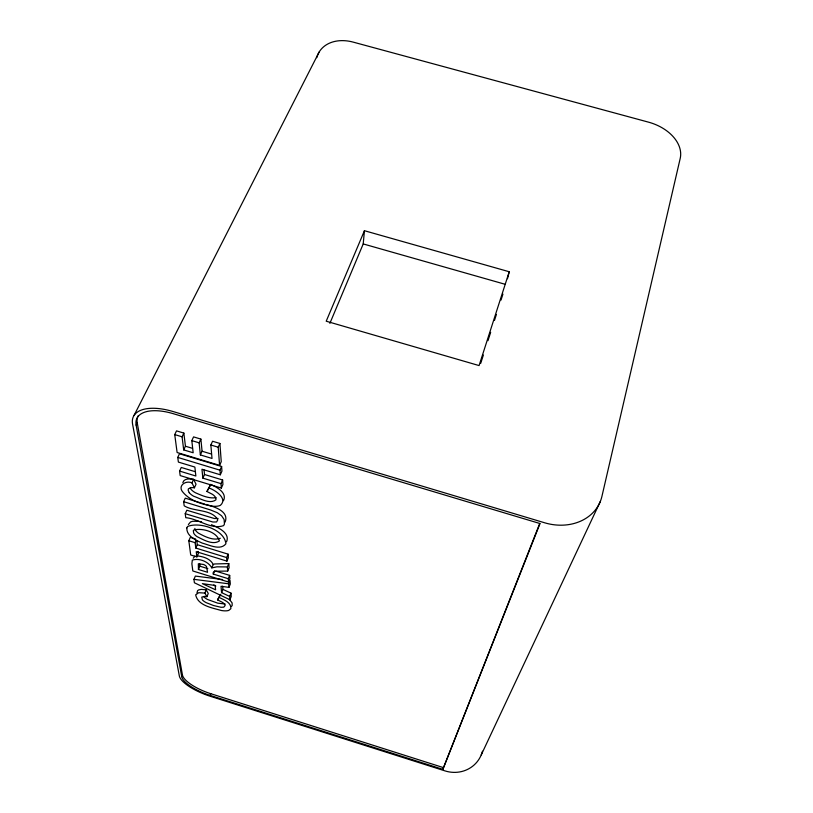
<?xml version="1.0" encoding="UTF-8"?>
<svg xmlns="http://www.w3.org/2000/svg" width="813" height="813" viewBox="0 0 813 813"><rect width="100%" height="100%" fill="white"/><g stroke="black" fill="none" stroke-linecap="round" stroke-linejoin="round"><path stroke-width="1.22" d="M196.98 592.941L197.579 590.665L198.596 589.933L201.268 589.364L206.268 589.862L208.26 593.48L206.898 596.691L204.561 596.366L201.776 597.108L202.407 599.882A8.232 3.11 21.7 0 0 206.207 602.667L213.504 605.512L221.045 607.301L223.768 607.179L225.13 605.543A7.368 2.795 21.5 0 0 222.142 602.169L217.528 599.892L220.11 595.106M329.885 323.35L363.218 243.93L364.437 230.709L509.243 271.755L507.475 278.727M138.251 415.697A43.374 20.457 24.7 0 0 137.255 422.994L136.147 425.189L181.736 676.67A28.821 9.319 20.8 0 0 210.12 695.379L442.861 769.352L539.741 523.45M509.243 271.755L479.081 365.576L326.216 321.206L364.437 230.709M480.686 363.381L483.379 355.017M487.973 340.677L490.666 332.314M494.497 320.373L496.418 314.397M501.021 300.068L502.932 294.093M193.27 558.216L195.008 556.092M442.861 769.352L540.025 523.552L173.189 413.665A43.424 20.406 24.6 0 0 136.147 425.189M210.12 695.379L210.791 693.702A28.79 9.35 20.8 0 1 182.447 674.983L137.255 422.994M222.61 579.547L195.354 576.082L193.941 579.334L194.398 582.769L229.896 599.74L229.642 596.407L230.983 593.144L222.945 589.384L222.671 586.193M229.896 599.74L231.227 596.488L230.983 593.144M182.834 482.566C184.175 478.085 190.039 478.786 193.596 479.294L196.035 484.233L194.398 487.81L191.644 487.546L188.403 488.816L188.149 490.259L189.216 492.648M228.941 587.362L230.313 584.069L230.049 580.502L228.677 583.805L228.941 587.362L221.014 586.275L221.583 592.636L229.642 596.407M211.817 567.87L213.24 564.537L214.591 563.968L228.788 563.572L227.376 566.935L216.908 566.824L211.817 567.87C208.352 561.498 199.022 557.83 192.325 560.127L191.878 563.826L192.833 570.98L228.534 582.037L229.916 578.734L229.662 575.391L215.841 571.112M217.528 599.892L220.73 594.313M221.583 592.636L222.945 589.384M228.534 582.037L228.28 578.714L229.662 575.391M181.736 676.67L182.447 674.983M228.28 578.714L213.28 574.069L213.209 572.403L214.845 571.244L227.701 571.061L229.103 567.718L228.788 563.572M195.587 538.968L190.333 537.352L188.819 540.747L190.709 554.984L196.888 556.885L196.248 551.661L226.939 561.122L226.664 557.566L228.097 554.161L197.295 544.68L196.776 540.371M226.939 561.122L228.362 557.738L228.097 554.161M206.898 596.691L204.896 593.084L206.268 589.862M213.28 574.069L214.683 570.756M198.443 569.476L198.342 563.765L203.596 564.486A4.197 1.677 22.2 0 1 206.492 566.57L207.549 572.291L198.443 569.476L199.876 566.173L199.561 563.511M196.888 556.885L198.362 553.541L198.108 551.448M195.191 471.682L181.269 467.465L179.582 471.073L180.171 475.575L221.339 488.074L222.935 484.436L222.61 479.985L204.51 474.507L204.063 470.036M226.664 557.566L195.801 548.053L197.295 544.68M221.339 488.074L220.994 483.633L222.61 479.985M195.801 548.053L195.14 542.688L196.146 540.432M220.994 483.633L202.854 478.135L201.949 469.223L220.313 474.782L221.949 471.103L221.614 466.489L179.49 453.766L177.762 457.414L178.382 462.089L194.866 467.069L195.852 476.012L179.582 471.073M189.216 492.648A9.766 4.319 23.3 0 0 193.748 496.265C200.293 498.481 209.581 504.538 215.892 499.863L216.004 498.826A8.75 3.882 23.1 0 0 212.437 494.324L206.959 491.489L210.709 484.426C216.665 487.089 227.488 492.739 223.473 500.717M219.591 465.351L221.248 461.652L219.906 443.461L212.569 441.256L210.852 445.006L212.01 458.441L200.364 454.924L199.134 442.831L200.872 439.091L193.565 436.896L191.817 440.626L193.159 452.76L183.697 449.904L182.082 436.805L183.85 433.085L176.523 430.88L174.734 434.589L177.112 452.516L219.591 465.351L218.209 447.221L219.906 443.461M220.313 474.782L219.967 470.178L221.614 466.489M206.959 491.489L210.709 484.426M202.854 478.135L204.51 474.507M204.866 504.141L185.252 498.156L183.636 501.672L210.557 509.964L217.345 512.739L221.573 515.777L224.114 519.507L224.439 524.121L223.605 525.615C211.167 530.076 198.016 518.582 185.76 517.698L185.232 513.704L186.817 510.229L214.358 518.511L218.097 518.47M194.398 487.81L191.949 482.892L193.596 479.294M200.364 454.924L202.071 451.225L200.872 439.091M481.245 754.891L600.319 501.479M183.697 449.904L185.435 446.215L183.85 433.085M188.362 524.558L190.537 521.966L192.661 521.285L198.718 521.285M134.104 415.321L319.163 52.002M225.11 522.109C229.51 511.123 213.778 506.58 206.024 504.487M226.553 541.783C230.374 532.942 217.945 527.413 211.441 524.71M231.4 606.508L232.183 605.482L232.112 602.921L229.327 599.242M220.343 538.257C213.087 540.919 204.927 536.59 198.524 533.206A10.041 4.228 22.6 0 1 195.171 529.609L194.835 528.43M216.014 497.658C208.9 498.836 201.766 495.473 195.364 492.719A9.746 4.339 23.3 0 1 190.842 489.091L190.12 487.891M225.089 603.978L217.823 603.185L207.559 599.486A8.211 3.13 21.7 0 1 203.758 596.691M191.949 482.892C185.588 479.955 177.092 485.981 183.077 492.383C190.191 500.717 201.37 504.101 211.776 506.093A19.085 8.465 23.1 0 0 220.323 505.381C228.209 498.613 215.242 490.158 209.093 488.034M197.01 555.858C203.057 556.509 210.394 558.602 213.24 564.537M193.941 579.334L228.677 583.805M204.896 593.084L198.728 592.697L195.669 594.862C197.864 605.695 212.386 607.89 221.441 610.522A16.087 6.098 21.5 0 0 228.738 610.421L230.862 608.693C231.502 602.484 223.86 599.831 219.388 597.545M199.683 521.458L201.624 521.824M363.218 243.93L504.782 284.184M210.852 445.006L218.209 447.221M174.734 434.589L182.082 436.805M191.817 440.626L199.134 442.831M185.435 446.215L192.518 448.349M202.071 451.225L211.37 454.03M177.762 457.414L219.967 470.178M185.232 513.704L212.823 522.007L216.573 521.976L217.803 519.781C211.675 508.847 193.768 511.956 184.185 505.798L183.636 501.672M188.819 540.747L195.14 542.688M199.876 566.173L207.823 568.633M210.791 693.702L443.349 767.594M213.667 585.025L215.862 586.061M227.376 566.935L227.701 571.061M316.775 57.682A37.652 28.028 31.3 0 1 353.249 42.134L648.51 122.153A39.695 27.124 15.9 0 1 680.207 158.423L601.925 496.387A48.739 40.66 21.1 0 1 544.7 522.8L172.905 411.49A47.317 22.236 24.6 0 0 132.57 424.112L179.327 675.908A31.402 10.152 20.8 0 0 210.232 696.263L445.006 770.897A31.067 29.451 38.1 0 0 482.475 751.212M186.817 527.993C186.533 536.295 195.933 540.218 202.285 543.114C209.256 544.893 220.343 550.889 225.923 543.775C224.266 529.334 199.47 521.56 187.559 526.499L186.817 527.993M193.372 530.798L193.646 533.033A10.061 4.207 22.6 0 0 197.01 536.621C203.372 539.71 212.854 545.462 219.398 540.919C216.919 531.732 202.264 527.861 193.85 529.974L193.372 530.798M215.16 585.472L202.356 583.632L215.597 589.832L215.16 585.472"/></g></svg>
